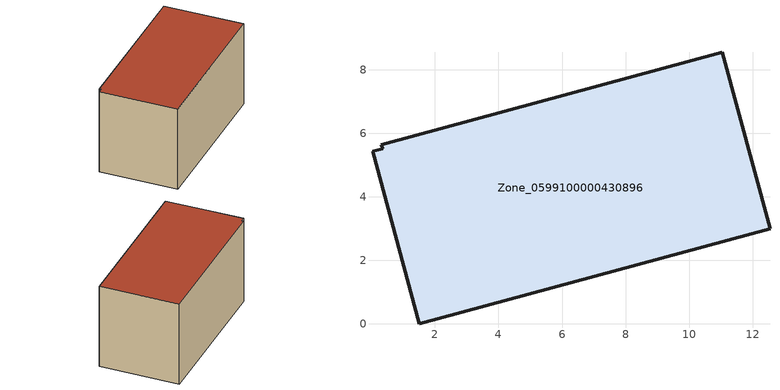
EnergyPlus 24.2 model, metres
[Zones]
Zone_0599100000430896
 floor ground (C_G): 0.35,5.52 0.31,5.64 11.04,8.55 12.55,3 1.51,0 0.03,5.43 z0
 wall outside (C_F): 1.51,0 12.55,3 11.04,8.55 0.31,5.64 0.35,5.52 0.03,5.43 1.51,0 z0:6.3
 roof outside (C_R): 0.35,5.52 0.03,5.43 1.51,0 12.55,3 11.04,8.55 0.31,5.64 z6.3
[BUILDING]
Pand.0599100000430896: North Axis=0; Terrain=City; Loads Convergence Tolerance Value=0.04; Temperature Convergence Tolerance Value=0.4; Solar Distribution=FullExterior; Maximum Number of Warmup Days=25; Minimum Number of Warmup Days=1
[Site:Location]
Rotterdam.The.Hague.AP_ZH_NLD Design_Conditions: Latitude=51.96; Longitude=4.45; Time Zone=1; Elevation=-4.5
[SITE:GROUNDTEMPERATURE:BUILDINGSURFACE]
18, 18, 18, 18, 18, 18, 18, 18, 18, 18, 18, 18
[MATERIAL] Thermal Absorptance=0.9; Solar Absorptance=0.7; Visible Absorptance=0.7
Name | Roughness | Thickness | Conductivity | Density | Specific Heat
G.TI.2006-2014 | MediumSmooth | 0.15 | 0.06 | 540 | 1210
F.TI.2006-2014 | Rough | 0.3 | 0.12 | 1920 | 840
R.TI.2006-2014 | MediumRough | 0.2 | 0.08 | 1500 | 1000
[CONSTRUCTION]
C_G: G.TI.2006-2014
C_F: F.TI.2006-2014
C_R: R.TI.2006-2014
[ZONE]
Zone_0599100000430896: Type=1; Multiplier=1; Ceiling Height=Autocalculate; Volume=Autocalculate; Floor Area=autocalculate; Part of Total Floor Area=Yes
[ZONEINFILTRATION:DESIGNFLOWRATE]
Infil_Zone_0599100000430896: Zone or ZoneList or Space or SpaceList=Zone_0599100000430896; Schedule=AlwaysOn; Design Flow Rate Calculation Method=Flow/Area; Flow Rate per Floor Area=0.0015; Constant Term Coefficient=1; Temperature Term Coefficient=0; Velocity Term Coefficient=0; Velocity Squared Term Coefficient=0
[HVACTEMPLATE:ZONE:IDEALLOADSAIRSYSTEM]
Zone_0599100000430896: Maximum Heating Supply Air Temperature=50; Minimum Cooling Supply Air Temperature=13; Maximum Heating Supply Air Humidity Ratio=0.0156; Minimum Cooling Supply Air Humidity Ratio=0.0077; Heating Limit=NoLimit; Cooling Limit=NoLimit; Dehumidification Control Type=ConstantSensibleHeatRatio; Cooling Sensible Heat Ratio=0.7; Dehumidification Setpoint=60; Humidification Control Type=None; Humidification Setpoint=30; Outdoor Air Method=None; Outdoor Air Flow Rate per Person=0.00944; Outdoor Air Flow Rate per Zone Floor Area=0; Outdoor Air Flow Rate per Zone=0; Demand Controlled Ventilation Type=None; Outdoor Air Economizer Type=NoEconomizer; Heat Recovery Type=None; Sensible Heat Recovery Effectiveness=0.7; Latent Heat Recovery Effectiveness=0.65
[ZONECONTROL:THERMOSTAT]
ThermostatControl_Zone_0599100000430896: Zone or ZoneList=Zone_0599100000430896; Control Type Schedule=DualSetpointControlType; Control 1=Thermostat_Zone_0599100000430896; Temperature Difference Between Cutout And Setpoint=0
[THERMOSTATSETPOINT:DUALSETPOINT]
Thermostat_Zone_0599100000430896: Heating Setpoint Temperature Schedule=HeatingSetpoint_Zone_0599100000430896; Cooling Setpoint Temperature Schedule=CoolingSetpoint_Zone_0599100000430896
[SCHEDULE:COMPACT]
HeatingSetpoint_Zone_0599100000430896: Through: 12/31, For: AllDays, Until: 24:00, 21
CoolingSetpoint_Zone_0599100000430896: Through: 12/31, For: AllDays, Until: 24:00, 24
DualSetpointControlType: Through: 12/31, For: AllDays, Until: 24:00, 4
AlwaysOn: Through: 12/31, For: AllDays, Until: 24:00, 1
